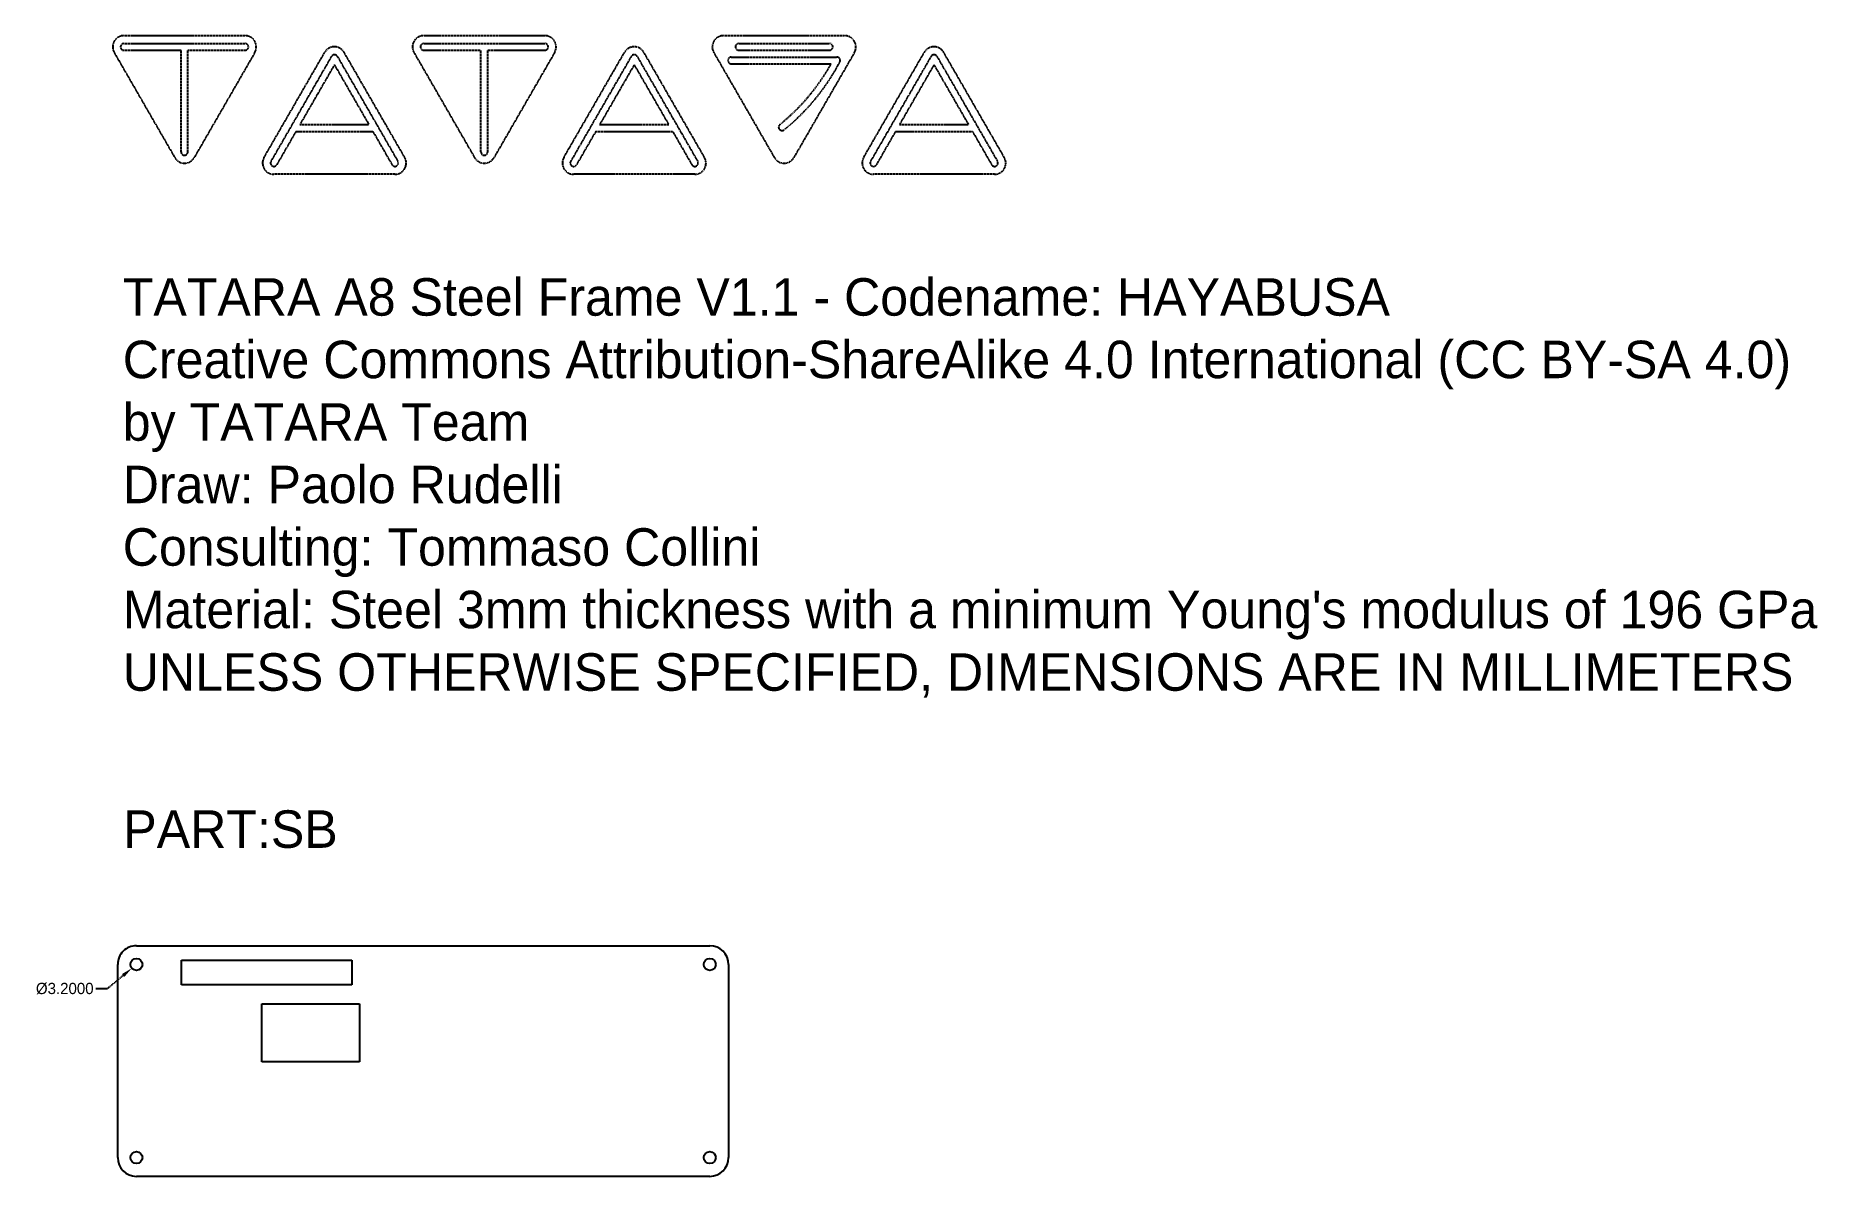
# Model space of a CAD drawing. Header units: inches. Extents: x -21 to 454, y -2 to 303.
import ezdxf

# ---------------------------------------------------------------- set-up
doc = ezdxf.new("R2010")
doc.units = ezdxf.units.IN
doc.header["$MEASUREMENT"] = 0
doc.linetypes.add('HIDDEN', pattern=[0.15, 0.1, -0.05])
doc.layers.get('Defpoints').update_dxf_attribs({"linetype": 'CONTINUOUS'})
for name, color, linetype in [('NOTE', 3, 'CONTINUOUS'), ('QUOTE', 6, 'HIDDEN'), ('TATARA LOGO', 2, 'HIDDEN'), ('VISIBLE', 7, 'CONTINUOUS')]:
    doc.layers.add(name, color=color, linetype=linetype)
doc.dimstyles.get("Standard").update_dxf_attribs({"dimtxt": 0.18, "dimasz": 0.18, "dimexe": 0.18, "dimexo": 0.0625, "dimgap": 0.09, "dimtad": 0, "dimtih": 1, "dimtoh": 1, "dimdec": 4, "dimzin": 0, "dimdsep": 46, "dimtxsty": 'Standard', "dimcen": 0.09, "dimadec": 0, "dimazin": 0, "dimtfac": 1, "dimtdec": 4, "dimtofl": 0, "dimtmove": 0, "dimatfit": 3, "dimfxl": 1, "dimtolj": 1, "dimtzin": 0, "dimarcsym": 0})

# ---------------------------------------------------------------- blocks, each defined once
blk = doc.blocks.new('*D3')
at = {"layer": 'Defpoints', "color": 0}
for p in [(4.64, 53.83), (7.11, 55.87)]:
    blk.add_point(p, dxfattribs=at)
at = {"layer": 'QUOTE', "color": 0, "lineweight": -2}
for p, q in [((-4.91, 48.4), (-1.91, 48.4)), ((-1.91, 48.4), (2.33, 51.92))]:
    blk.add_line(p, q, dxfattribs=at)
at = {"layer": 'QUOTE', "color": 0}
blk.add_solid([(2.65, 51.53), (2.01, 52.3), (4.64, 53.83)], dxfattribs=at)
at = {"layer": 'QUOTE', "color": 0, "insert": (-13.25, 48.4), "char_height": 3, "attachment_point": 5}
blk.add_mtext('\\A1;%%c3.2000', dxfattribs=at)

msp = doc.modelspace()

# ---------------------------------------------------------------- linework, layer by layer
at = {"layer": 'TATARA LOGO'}
for p, q in [((2.54202, 302.52387), (34.87363, 302.52387)), ((2.54202, 300.42387), (34.87363, 300.42387)), ((82.54202, 302.52387), (114.87363, 302.52387)), ((82.54202, 300.42387), (114.87363, 300.42387)), ((162.54202, 302.52387), (194.87363, 302.52387)), ((166.59802, 300.42387), (190.81763, 300.42387)), ((-0.05606, 298.02387), (16.10975, 270.02387)), ((2.54202, 298.62387), (17.80782, 298.62387)), ((17.80782, 271.52387), (17.80782, 298.62387)), ((19.60782, 298.62387), (34.87363, 298.62387)), ((19.60782, 271.52387), (19.60782, 298.62387)), ((37.47171, 298.02387), (21.3059, 270.02387)), ((39.94394, 270.05721), (56.10975, 298.05721)), ((57.9284, 297.00721), (41.76259, 269.00721)), ((59.48725, 297.00721), (75.65305, 269.00721)), ((77.47171, 270.05721), (61.3059, 298.05721)), ((79.94394, 298.02387), (96.10975, 270.02387)), ((82.54202, 298.62387), (97.80782, 298.62387)), ((97.80782, 271.52387), (97.80782, 298.62387)), ((99.60782, 271.52387), (99.60782, 298.62387)), ((99.60782, 298.62387), (114.87363, 298.62387)), ((117.47171, 298.02387), (101.3059, 270.02387)), ((119.94394, 270.05721), (136.10975, 298.05721)), ((137.9284, 297.00721), (121.76259, 269.00721)), ((139.48725, 297.00721), (155.65305, 269.00721)), ((157.47171, 270.05721), (141.3059, 298.05721)), ((159.94394, 298.02387), (176.10975, 270.02387)), ((164.62048, 296.82387), (192.79517, 296.82387)), ((164.62048, 295.02387), (191.27943, 295.02387)), ((166.59802, 298.62387), (190.81763, 298.62387)), ((197.47171, 298.02387), (181.3059, 270.02387)), ((199.94394, 270.05721), (216.10975, 298.05721)), ((217.9284, 297.00721), (201.76259, 269.00721)), ((219.48725, 297.00721), (235.65305, 269.00721)), ((237.47171, 270.05721), (221.3059, 298.05721)), ((58.70782, 294.75721), (49.48946, 278.79054)), ((58.70782, 294.75721), (67.92618, 278.79054)), ((138.70782, 294.75721), (129.48946, 278.79054)), ((138.70782, 294.75721), (147.92618, 278.79054)), ((218.70782, 294.75721), (209.48946, 278.79054)), ((218.70782, 294.75721), (227.92618, 278.79054)), ((48.45023, 276.99054), (43.32143, 268.10719)), ((48.45023, 276.99054), (68.96541, 276.99054)), ((49.48946, 278.79054), (67.92618, 278.79054)), ((68.96541, 276.99054), (74.09421, 268.10721)), ((128.45023, 276.99054), (123.32143, 268.10719)), ((128.45023, 276.99054), (148.96541, 276.99054)), ((129.48946, 278.79054), (147.92618, 278.79054)), ((148.96541, 276.99054), (154.09421, 268.10721)), ((208.45023, 276.99054), (203.32143, 268.10719)), ((208.45023, 276.99054), (228.96541, 276.99054)), ((209.48946, 278.79054), (227.92618, 278.79054)), ((228.96541, 276.99054), (234.09421, 268.10721)), ((74.87363, 265.55721), (42.54202, 265.55721)), ((154.87363, 265.55721), (122.54202, 265.55721)), ((234.87363, 265.55721), (202.54202, 265.55721))]:
    msp.add_line(p, q, dxfattribs=at)
for centre, radius, start, end in [((2.54202, 299.52387), 3, 90, 210), ((2.54202, 299.52387), 0.9, 90, 270), ((34.87363, 299.52387), 3, 330, 90), ((34.87363, 299.52387), 0.9, 270, 90), ((58.70782, 296.55721), 3, 30, 150), ((82.54202, 299.52387), 3, 90, 210), ((82.54202, 299.52387), 0.9, 90, 270), ((114.87363, 299.52387), 3, 330, 90), ((114.87363, 299.52387), 0.9, 270, 90), ((114.87363, 299.52387), 0.9, 270, 90), ((138.70782, 296.55721), 3, 30, 150), ((162.54202, 299.52387), 3, 90, 210), ((166.59802, 299.52387), 0.9, 90, 270), ((190.81763, 299.52387), 0.9, 270, 90), ((194.87363, 299.52387), 3, 330, 90), ((218.70782, 296.55721), 3, 30, 150), ((58.70782, 296.55721), 0.9, 30, 149.9999972), ((138.70782, 296.55721), 0.9, 30, 149.9999972), ((164.62048, 295.92387), 0.9, 90, 270), ((142.30362, 322.5574), 56.18474, 308.8897527, 330.6559013), ((142.30362, 322.5574), 57.98474, 308.8897527, 332.1550619), ((192.79517, 295.92387), 0.9, 329.9999988, 90), ((218.70782, 296.55721), 0.9, 30, 149.9999972), ((178.14278, 278.12518), 0.9, 128.8897527, 308.8897527), ((18.70782, 271.52387), 0.9, 180, 0), ((98.70782, 271.52387), 0.9, 180, 0), ((18.70782, 271.52387), 3, 210, 330), ((42.54202, 268.55721), 3, 150, 270), ((42.54202, 268.55721), 0.9, 149.9999972, 329.9991008), ((74.87363, 268.55721), 0.9, 210, 30), ((74.87363, 268.55721), 3, 270, 30), ((98.70782, 271.52387), 3, 210, 330), ((122.54202, 268.55721), 3, 150, 270), ((122.54202, 268.55721), 0.9, 149.9999972, 329.9991008), ((154.87363, 268.55721), 0.9, 210, 30), ((154.87363, 268.55721), 3, 270, 30), ((178.70782, 271.52387), 3, 210, 330), ((202.54202, 268.55721), 3, 150, 270), ((202.54202, 268.55721), 0.9, 149.9999972, 329.9991008), ((234.87363, 268.55721), 0.9, 210, 30), ((234.87363, 268.55721), 3, 270, 30)]:
    msp.add_arc(centre, radius, start, end, dxfattribs=at)
at = {"layer": 'VISIBLE'}
for p, q in [((5.87304, 59.85333), (158.87304, 59.85333)), ((0.87304, 3.35333), (0.87304, 54.85332)), ((17.87304, 49.45333), (17.87304, 55.95333)), ((17.87304, 55.95333), (63.37304, 55.95333)), ((63.37304, 55.95333), (63.37304, 49.45333)), ((163.87304, 54.85333), (163.87304, 3.35333)), ((63.37304, 49.45333), (17.87304, 49.45333)), ((39.37304, 28.85333), (39.37304, 44.35333)), ((39.37304, 44.35333), (65.37304, 44.35333)), ((65.37304, 44.35333), (65.37304, 28.85333)), ((65.37304, 28.85333), (39.37304, 28.85333)), ((158.87304, -1.64667), (5.87304, -1.64667))]:
    msp.add_line(p, q, dxfattribs=at)
for centre in [(5.87304, 54.85333), (158.87304, 54.85333), (5.87304, 3.35333), (158.87304, 3.35333)]:
    msp.add_circle(centre, 1.6, dxfattribs=at)
for centre, start, end in [((5.87304, 54.85333), 90, 180.0002177), ((158.87304, 54.85333), 0, 90), ((5.87304, 3.35333), 180, 270), ((158.87304, 3.35333), 270, 0)]:
    msp.add_arc(centre, 5, start, end, dxfattribs=at)

# ---------------------------------------------------------------- texts
at = {"layer": 'NOTE', "char_height": 10, "width": 1231.3748319, "attachment_point": 1}
for s, insert in [("{\\pxsm1;TATARA A8 Steel Frame V1.1 - Codename: HAYABUSA\\PCreative Commons Attribution-ShareAlike 4.0 International (CC BY-SA 4.0)\\Pby TATARA Team\\PDraw: Paolo Rudelli\\PConsulting: Tommaso Collini\\P\\pql;Material: Steel 3mm thickness with a minimum Young's modulus of 196 GPa\\P\\pq*;UNLESS OTHERWISE SPECIFIED, DIMENSIONS ARE IN MILLIMETERS}", (2.22966, 237.85532)), ('{\\pxsm1;PART:SB}', (2.37964, 95.94816))]:
    msp.add_mtext(s, dxfattribs=dict(at, insert=insert))

# ---------------------------------------------------------------- dimensions: what is measured, and where the dimension line sits
at = {"layer": 'QUOTE'}
dim = msp.add_diameter_dim_2p(p1=(7.10507, 55.87417), p2=(4.64101, 53.8325), dimstyle='Standard', override={"dimtxt": 3, "dimasz": 3, "dimtmove": 0}, dxfattribs=at)
dim.commit()
dim.dimension.update_dxf_attribs({"geometry": '*D3', "text_midpoint": (-13.25123, 48.40347), "dimtype": 163})

doc.saveas('drawing.dxf')
